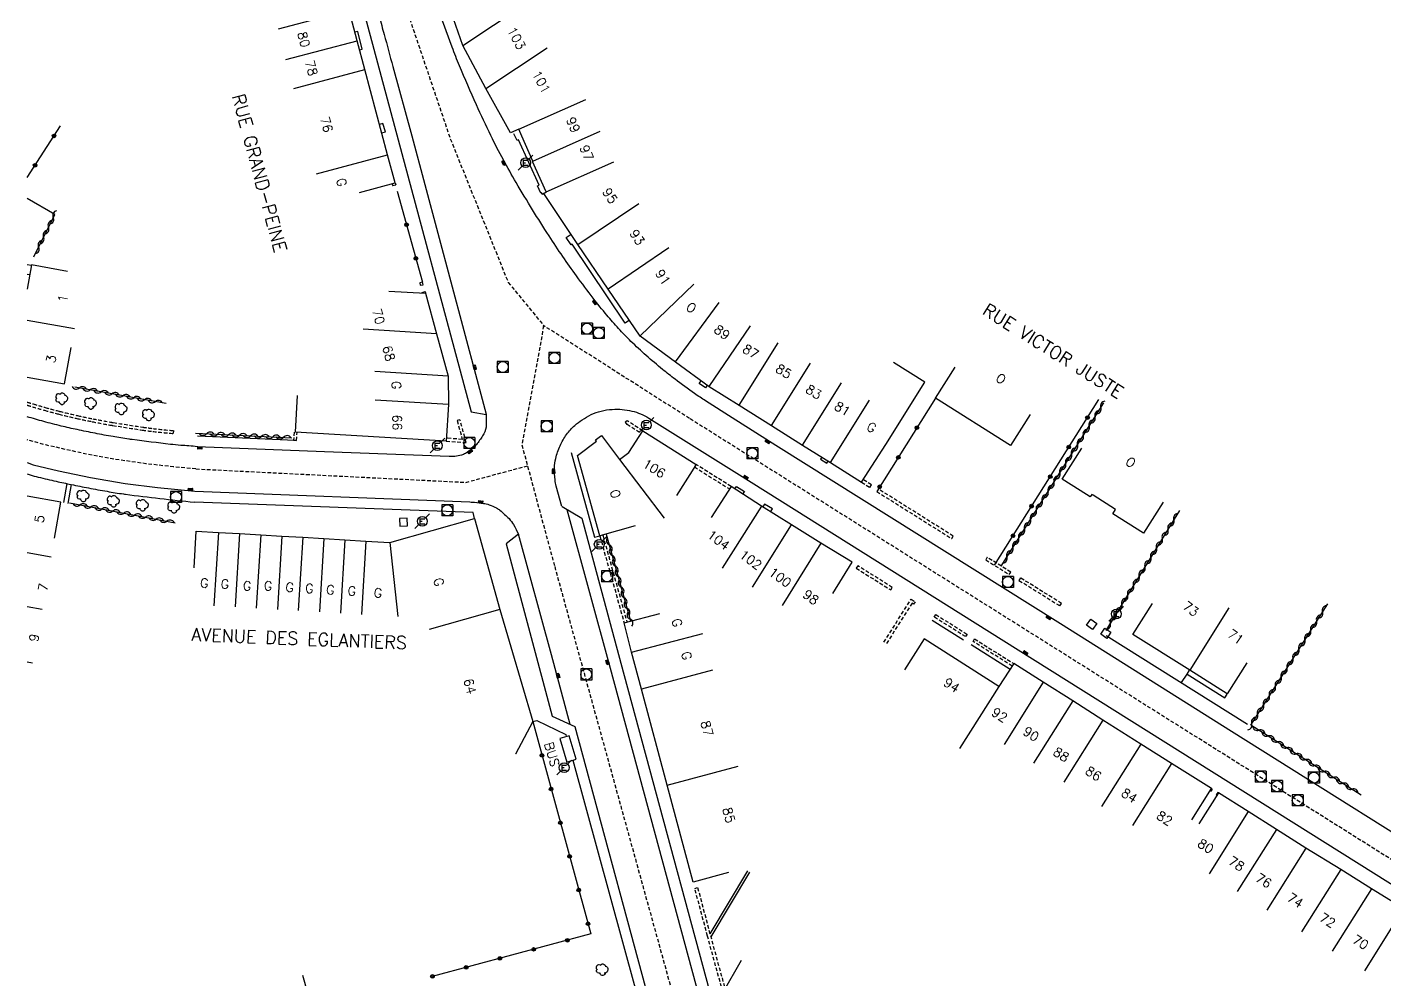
# Model space of a CAD drawing. Header units: millimetres. Extents: x 119599 to 135000, y 124063 to 131000.
# Drawn here: x 134000 to 134184.7, y 130606.5 to 130736.1 of the extents above; entities that cross this region are included whole.
import ezdxf
from ezdxf.enums import TextEntityAlignment as Align

# ---------------------------------------------------------------- set-up
doc = ezdxf.new("R2010")
doc.units = ezdxf.units.MM
doc.linetypes.add('DASHED', pattern=[0.75, 0.5, -0.25])
doc.layers.get('0').update_dxf_attribs({"linetype": 'CONTINUOUS'})
for name, color, linetype in [('W0001', 6, 'DASHED'), ('W0008', 7, 'CONTINUOUS'), ('W0100', 7, 'CONTINUOUS'), ('W0112', 1, 'DASHED'), ('W0300', 7, 'CONTINUOUS'), ('W0310', 3, 'CONTINUOUS'), ('W0322', 7, 'CONTINUOUS'), ('W0400', 7, 'CONTINUOUS'), ('W0420', 7, 'CONTINUOUS'), ('W0471', 7, 'CONTINUOUS'), ('W0984', 7, 'CONTINUOUS'), ('W0989', 7, 'CONTINUOUS'), ('W0991', 7, 'CONTINUOUS'), ('W1102', 7, 'CONTINUOUS')]:
    doc.layers.add(name, color=color, linetype=linetype)
doc.styles.get("Standard").update_dxf_attribs({"font": 'romans.shx', "width": 0.85})

# ---------------------------------------------------------------- blocks, each defined once
blk = doc.blocks.new('t310o')
at = {"color": 0, "linetype": 'Continuous'}
for centre, start, end in [((-0.5, 0.38), 216.8699, 323.1304), ((0.5, -0.37), 36.8699, 143.1303)]:
    blk.add_arc(centre, 0.625, start, end, dxfattribs=at)
blk = doc.blocks.new('t322o')
at = {"color": 0, "linetype": 'Continuous'}
for radius in [0.25, 0.15]:
    blk.add_circle((0, 0), radius, dxfattribs=at)
blk = doc.blocks.new('T300')
for p, q in [((-0.8, 0.51), (-0.86, 0.34)), ((-0.86, 0.34), (-0.86, 0.17)), ((-0.86, 0.17), (-0.74, 0.06)), ((-0.69, 0.63), (-0.8, 0.51)), ((-0.8, -0.06), (-0.74, 0.06)), ((-0.74, 0.06), (-0.69, 0.11)), ((-0.57, 0.69), (-0.69, 0.63)), ((-0.46, 0.69), (-0.57, 0.69)), ((-0.29, 0.63), (-0.46, 0.69)), ((-0.29, 0.63), (-0.17, 0.74)), ((-0.23, 0.57), (-0.29, 0.63)), ((-0.17, 0.74), (-0.06, 0.8)), ((-0.06, 0.8), (0.06, 0.8)), ((0.06, 0.8), (0.23, 0.74)), ((0.23, 0.74), (0.34, 0.63)), ((0.34, 0.63), (0.4, 0.51)), ((0.46, 0.46), (0.34, 0.46)), ((0.4, 0.51), (0.4, 0.46)), ((0.57, 0.4), (0.46, 0.46)), ((0.57, 0.4), (0.69, 0.29)), ((0.69, 0.29), (0.74, 0.17)), ((0.74, 0.06), (0.69, -0.17)), ((0.74, 0.17), (0.74, 0.06)), ((-0.8, -0.17), (-0.8, -0.06)), ((-0.8, -0.23), (-0.8, -0.17)), ((-0.74, -0.34), (-0.8, -0.23)), ((-0.69, -0.4), (-0.74, -0.34)), ((-0.51, -0.46), (-0.69, -0.4)), ((-0.4, -0.46), (-0.51, -0.46)), ((-0.4, -0.46), (-0.34, -0.46)), ((-0.34, -0.46), (-0.34, -0.4)), ((-0.34, -0.51), (-0.34, -0.46)), ((-0.29, -0.63), (-0.34, -0.51)), ((-0.17, -0.74), (-0.29, -0.63)), ((-0.06, -0.8), (-0.17, -0.74)), ((0.06, -0.8), (-0.06, -0.8)), ((0.17, -0.74), (0.06, -0.8)), ((0.23, -0.69), (0.17, -0.74)), ((0.29, -0.46), (0.23, -0.46)), ((0.29, -0.63), (0.23, -0.69)), ((0.46, -0.4), (0.29, -0.46)), ((0.34, -0.51), (0.29, -0.63)), ((0.34, -0.51), (0.34, -0.46)), ((0.57, -0.34), (0.46, -0.4)), ((0.63, -0.29), (0.57, -0.34)), ((0.69, -0.17), (0.63, -0.29))]:
    blk.add_line(p, q)
blk = doc.blocks.new('T400')
for p, q in [((-0.15, 0.3), (0.15, 0.3)), ((-0.15, -0.25), (-0.15, 0.3)), ((-0.15, 0.15), (0.15, 0.15)), ((-0.15, 0), (0.15, 0)), ((0.15, 0.3), (0.15, -0.25)), ((-0.15, -0.15), (0.15, -0.15)), ((-0.15, -0.25), (-0.15, -0.3)), ((-0.15, -0.3), (0.15, -0.3)), ((0.15, -0.3), (0.15, -0.25))]:
    blk.add_line(p, q)
blk = doc.blocks.new('T420')
for p, q in [((0.75, 0.75), (-0.75, 0.75)), ((-0.75, 0.75), (-0.75, -0.75)), ((0.75, 0.75), (0.75, -0.75)), ((0.75, -0.75), (-0.75, -0.75))]:
    blk.add_line(p, q)
blk.add_ellipse((0, 0), major_axis=(-0.53, 0.53), ratio=1, start_param=3.926991, end_param=10.210176)
blk = doc.blocks.new('t112o')
at = {"color": 0, "linetype": 'Continuous'}
for p, q in [((-0.5, 0.5), (0.5, 0.5)), ((-0.5, -0.5), (-0.5, 0.5)), ((0.5, 0.5), (0.5, -0.5)), ((0.5, -0.5), (-0.5, -0.5))]:
    blk.add_line(p, q, dxfattribs=at)
blk = doc.blocks.new('T471')
for p, q in [((-0.333334, 0.333334), (-0.333334, -0.333334)), ((-0.333334, 0.333334), (0.333334, 0.333334)), ((-0.333334, 0), (0, 0)), ((0.500001, 0.500001), (1.000002, 1.000002)), ((-0.500001, -0.500001), (-1.000002, -1.000002)), ((-0.333334, -0.333334), (0.333334, -0.333334))]:
    blk.add_line(p, q)
blk.add_ellipse((0, 0), major_axis=(0.471405, 0.471405), ratio=1, start_param=5.4977871438, end_param=11.780972451)

msp = doc.modelspace()

# ---------------------------------------------------------------- linework, layer by layer
at = {"layer": 'W0001'}
for points in [[(134000, 130863.62), (134016.55, 130828.79), (134025.91, 130807.83), (134030.04, 130798.17), (134035.08, 130785.46), (134039.47, 130773.85), (134044.57, 130760.01), (134049.15, 130745.76), (134057.56, 130720.91), (134065.44, 130701.38), (134070.26, 130695.5)], [(134400.28, 130473.08), (134400.3, 130481.38), (134384.16, 130495.63), (134377.69, 130501.36), (134373.56, 130504.58), (134369.49, 130507.42), (134360.76, 130513), (134307.37, 130546.57), (134280.97, 130563.14), (134189.66, 130620.29), (134090.1, 130682.87), (134070.26, 130695.5), (134067.3, 130679.27), (134071.76, 130662.71), (134090.61, 130594.41), (134113.53, 130508), (134122.06, 130477.4)]]:
    msp.add_lwpolyline(points, dxfattribs=at)
at = {"layer": 'W0001', "flags": 128}
for points in [[(134022.95, 130676.01), (134019.87, 130676.29), (134016.15, 130676.71), (134011.55, 130677.38), (134007.55, 130678.13), (134002.52, 130679.27), (134000, 130679.96)], [(134022.95, 130676.01), (134059.68, 130674.18), (134068.06, 130676.43)]]:
    msp.add_lwpolyline(points, dxfattribs=at)
at = {"layer": 'W0008'}
for points in [[(134000.84, 130837.86, -0.014476), (134001.94, 130837.28, -0.021051), (134002.67, 130836.83, -0.00512), (134003.74, 130836.09, -0.016997), (134004.06, 130835.85, -0.059614), (134004.98, 130834.89, -0.057436), (134005.69, 130833.69), (134008.32, 130827.78), (134014.41, 130814.35), (134017.59, 130814.1), (134029.06, 130789.99, -0.006868), (134031.08, 130785.6, -0.007206), (134032.88, 130781.36, -0.012128), (134034.4, 130777.38, -0.007277), (134036.66, 130770.64, -0.002317), (134038.7, 130764.19, -0.006623), (134039.37, 130761.91, -0.001025), (134040.57, 130757.64, -0.002033), (134041.15, 130755.49), (134042.7, 130749.72), (134049.47, 130724.48), (134060.38, 130683.76), (134062.44, 130683.42)], [(134198.81, 130618.33), (134163.83, 130640.29), (134140.57, 130654.93), (134101.85, 130679.19), (134095.91, 130682.95), (134095.91, 130682.95), (134092.28, 130685.27, -0.012956), (134090.8, 130686.26, -0.007041), (134088.14, 130688.2, -0.011115), (134086.44, 130689.54, -0.008236), (134084.21, 130691.44, -0.012126), (134082.14, 130693.36, -0.014171), (134080.45, 130695.1, -0.011816), (134078.85, 130696.93, -0.00977), (134077.01, 130699.22, -0.006791), (134074.73, 130702.27, -0.007976), (134072.86, 130704.91, -0.005807), (134071, 130707.71, -0.004652), (134068.75, 130711.26, -0.006559), (134066.53, 130714.96, -0.007982), (134064.78, 130718.04, -0.010735), (134063.08, 130721.35, -0.008619), (134061.12, 130725.54, -0.005582), (134058.81, 130730.86, -0.011863), (134057.82, 130733.4), (134052.02, 130749.25)], [(134047.88, 130737.6, -0.00217), (134048.57, 130735.09, 0.001267), (134049.74, 130730.77), (134052.31, 130721.34), (134061.15, 130688.23), (134062.45, 130683.46), (134062.43, 130681.69, -0.103924), (134061.96, 130680.5, -0.024376), (134061.11, 130679.33, -0.050767), (134060.62, 130678.83, -0.035781), (134059.63, 130678.12, -0.073528), (134059.08, 130677.89, -0.032349), (134058.16, 130677.71, -0.040745), (134057.42, 130677.68), (134040.45, 130678.31), (134023.12, 130679.03)], [(134072.74, 130670.89), (134071.97, 130673.66, -0.044377), (134071.81, 130674.53, -0.02398), (134071.74, 130676.16, -0.061859), (134071.9, 130677.42, -0.042787), (134072.5, 130679.16, -0.050517), (134073.38, 130680.69, -0.05398), (134074.49, 130681.92, -0.038315), (134075.5, 130682.7, -0.034782), (134076.74, 130683.39, -0.048979), (134078.07, 130683.87, -0.044605), (134079.6, 130684.11, -0.075229), (134082.27, 130683.88, -0.081114), (134084.55, 130682.92), (134096.55, 130675.45), (134134.82, 130651.4), (134211.77, 130603.11)], [(134023.12, 130679.03, 0.008399), (134020.91, 130679.21, -0.010338), (134019.48, 130679.35, -0.000643), (134014.3, 130679.99, -0.007043), (134013.82, 130680.05, -0.005224), (134011.68, 130680.4, -0.004597), (134009.24, 130680.85, -0.005383), (134006.8, 130681.35, -0.006059), (134004.64, 130681.84, -0.008129), (134002.26, 130682.46, -0.004659), (134000, 130683.1)], [(134000, 130675.32), (134000.43, 130675.2, 0.011828), (134001.52, 130674.9, 0.005115), (134003.95, 130674.33, 0.010135), (134005.99, 130673.9, 0.008678), (134008.35, 130673.42, 0.004413), (134010.88, 130672.96, 0.005074), (134013.1, 130672.6, 0.005621), (134013.39, 130672.56, 0.007167), (134022.75, 130671.48)], [(134022.79, 130672.99), (134060.24, 130671.51, -0.016681), (134060.87, 130671.47, -0.008615), (134062.07, 130671.32, -0.048787), (134062.84, 130671.13, -0.035448), (134063.85, 130670.7, -0.058279), (134064.32, 130670.38, -0.019662), (134065.55, 130669.24, -0.059961), (134066.17, 130668.43, -0.041802), (134066.82, 130667.12), (134065.18, 130665.83), (134071.43, 130642.36), (134074.48, 130640.96), (134086.16, 130597.87), (134089.93, 130583.99, -0.044023), (134090.15, 130582.72, -0.00225), (134090.16, 130582.65, -0.039647), (134090.16, 130581.07, -0.116627), (134089.69, 130579.6, -0.092778), (134088.41, 130578.16, -0.02448), (134087.3, 130577.39, -0.076723), (134086.9, 130577.21), (134084.1, 130576.49), (134064.93, 130571.74)], [(134073.42, 130670.48), (134079.32, 130648.92), (134094.98, 130590.92), (134106.92, 130546.56), (134113.97, 130520.55), (134122.14, 130488.25, 0.062146), (134122.46, 130487.27, 0.084428), (134122.89, 130486.65, 0.070237), (134124.23, 130485.61, 0.128755), (134125.14, 130485.36, 0.023671), (134126.26, 130485.41, 0.040826), (134126.91, 130485.52), (134132.3, 130486.9), (134150.55, 130491.71)]]:
    msp.add_lwpolyline(points, format="xyb", dxfattribs=at)
for points in [[(134045.21, 130733.04), (134045.55, 130733.13), (134044.97, 130735.52), (134044.58, 130735.42)], [(134048.21, 130721.73), (134048.73, 130721.86), (134048.38, 130723.01), (134047.91, 130722.88)], [(134070.28, 130713.47), (134070.05, 130713.35), (134069.97, 130713.59), (134069.88, 130713.53), (134069.44, 130714.5), (134069.63, 130714.6), (134066.85, 130720.78), (134066.66, 130720.67), (134066.2, 130721.61)], [(134081.93, 130696.23), (134081.37, 130695.85), (134074.13, 130706.58), (134074, 130706.47), (134073.31, 130707.49), (134073.99, 130707.94)], [(134000, 130703.82), (134000.58, 130703.72)], [(134000.35, 130702.4), (134000, 130702.46)], [(134092.52, 130687.4), (134092.27, 130687.05), (134091.41, 130687.63), (134091.68, 130688.01)], [(134000, 130676.88), (134000.84, 130676.58), (134004.27, 130675.74), (134008.62, 130674.84), (134013.32, 130674.03), (134017.74, 130673.46), (134022.79, 130672.99)], [(134074.02, 130678.24), (134077.19, 130666.72), (134077.91, 130666.92)], [(134108.1, 130677.6), (134107.93, 130677.33), (134108.8, 130676.78), (134108.98, 130677.07)], [(134096.28, 130673.29), (134096.49, 130673.62), (134096.49, 130673.62), (134097.56, 130672.95), (134097.33, 130672.6)], [(134072.78, 130670.88), (134075.44, 130669.33), (134080.78, 130649.57), (134096.66, 130590.74), (134104.97, 130559.91), (134115.5, 130520.75), (134123.24, 130492.05), (134122.13, 130488.3)], [(134101.13, 130670.19), (134101.37, 130670.57), (134100.31, 130671.22), (134100.07, 130670.85)], [(134157.04, 130646.95), (134157.78, 130648.09), (134162.93, 130644.87), (134163.26, 130645.38)], [(134068.77, 130641.63), (134069.31, 130641.77), (134073.26, 130639.89), (134073.34, 130639.6)], [(134074.23, 130636.37), (134082.72, 130605.35), (134074.46, 130603.13)]]:
    msp.add_lwpolyline(points, dxfattribs=at)
at = {"layer": 'W0008', "flags": 128}
for points in [[(134023.17, 130680.5), (134036.44, 130679.9)], [(134005.39, 130674.01), (134004.94, 130671.43)], [(134005.99, 130673.9), (134005.53, 130671.32)], [(134060.85, 130669.27), (134060.66, 130670.07), (134022.75, 130671.48)], [(134073.87, 130641.24), (134071.31, 130650.71), (134066.82, 130667.12)], [(134146.8, 130653.33), (134165.99, 130641.29)], [(134157.78, 130648.09), (134158.12, 130648.63)]]:
    msp.add_lwpolyline(points, dxfattribs=at)
at = {"layer": 'W0100'}
for points in [[(134083.41, 130694.08), (134083.41, 130694.08), (134079.02, 130700.44), (134074.92, 130706.56), (134070.28, 130713.47), (134070.6, 130713.68), (134068.74, 130717.85), (134068.81, 130717.89), (134067.31, 130721.26), (134066.88, 130722.22), (134065.75, 130721.72), (134062.4, 130727.77), (134059.27, 130733.63), (134057.69, 130738.15), (134057.69, 130738.15), (134062.71, 130741.51), (134057.96, 130748.95), (134056.5, 130751.15), (134056.5, 130751.15), (134054.01, 130749.41), (134053.82, 130749.34), (134052.16, 130754.02), (134050.5, 130758.74), (134048.33, 130764.91)], [(134045.22, 130713.61), (134050.04, 130714.92), (134049.01, 130718.73), (134045.93, 130730.35), (134044.88, 130734.26), (134043.81, 130738.35), (134042.66, 130742.85), (134041.4, 130747.66), (134040.12, 130752.57), (134038.3, 130759.55), (134033.46, 130758.29)], [(134005.51, 130702.88), (134000.59, 130703.76), (134000, 130700.46)], [(134049.2, 130700.2), (134054.2, 130699.9), (134054.2, 130699.9), (134055.67, 130694.4), (134057.26, 130688.64), (134057.31, 130684.76), (134057.01, 130679.78), (134036.49, 130681.01), (134036.79, 130686)], [(134083.41, 130694.09), (134088.2, 130690.57), (134092.79, 130687.2), (134096.85, 130684.66), (134101.25, 130681.9), (134105.46, 130679.23), (134109.3, 130676.87), (134113.51, 130674.2), (134116.79, 130679.35), (134122.1, 130687.82), (134117.86, 130690.47)], [(134000, 130688.51), (134005.09, 130687.59), (134005.97, 130692.51)], [(134136.42, 130683.42), (134133.75, 130679.19), (134123.58, 130685.62), (134126.24, 130689.84)], [(134082.73, 130668.25), (134077.91, 130666.9), (134074.85, 130677.83), (134077.45, 130679.78), (134077.33, 130679.96), (134078.11, 130680.56), (134080.6, 130677.29), (134081.85, 130678.22), (134083.74, 130681.21), (134091, 130676.62), (134088.33, 130672.4)], [(134154.53, 130671.49), (134151.87, 130667.26), (134147.67, 130669.91), (134148.05, 130670.49), (134144.99, 130672.44), (134144.81, 130672.55), (134144.59, 130672.21), (134143.25, 130673.06), (134140.78, 130674.63), (134143.46, 130678.85)], [(134109.61, 130659.06), (134112.21, 130663.33), (134107.96, 130665.91), (134103.98, 130668.42), (134099.9, 130670.96), (134095.76, 130673.62), (134093.06, 130669.41)], [(134003.73, 130666.57), (134004.6, 130671.49), (134000, 130672.3)], [(134022.7, 130662.57), (134023.01, 130667.56), (134026.01, 130667.38), (134028.89, 130667.22), (134031.77, 130667.04), (134034.64, 130666.88), (134037.48, 130666.71), (134040.37, 130666.53), (134043.23, 130666.37), (134046.06, 130666.19), (134049.34, 130666), (134060.85, 130669.27), (134064.29, 130656.89), (134068.77, 130641.63), (134068.77, 130641.63)], [(134095.42, 130621.09), (134090.59, 130619.8), (134087.08, 130632.98), (134083.57, 130646.06), (134082.23, 130651.07), (134081.2, 130655.09), (134086.05, 130656.32)], [(134165.93, 130649.61), (134163.25, 130645.39), (134158.14, 130648.63), (134150.41, 130653.46), (134153.07, 130657.7)], [(134158.45, 130628.28), (134161.12, 130632.52), (134155.67, 130635.95), (134151.48, 130638.57), (134146.32, 130641.85), (134142.23, 130644.46), (134138.23, 130646.99), (134134.21, 130649.52), (134132.2, 130646.4), (134122.01, 130652.88), (134119.33, 130648.66)], [(134068.77, 130641.63), (134068.77, 130641.63), (134066.42, 130637.22), (134066.42, 130637.22)], [(134205.31, 130598.88), (134208.01, 130603.1), (134203.74, 130605.82), (134198.76, 130608.96), (134193.11, 130612.55), (134187.24, 130616.19), (134182.86, 130618.88), (134178.71, 130621.49), (134173.96, 130624.43), (134169.93, 130626.96), (134166.11, 130629.38), (134162.04, 130631.94), (134159.38, 130627.71)], [(134098, 130621.33), (134092.88, 130612.74)], [(134098.27, 130621.16), (134092.99, 130612.35)], [(134097.12, 130609.12), (134094.65, 130604.78), (134096.5, 130598.22), (134097.54, 130594.24), (134098.38, 130591.1), (134103.21, 130592.38)]]:
    msp.add_lwpolyline(points, dxfattribs=at)
at = {"layer": 'W0100', "flags": 128}
for points in [[(134051.74, 130668.26), (134051.69, 130669.31), (134050.64, 130669.26), (134050.7, 130668.21)], [(134074.67, 130636.5), (134073.71, 130639.71), (134072.46, 130639.34), (134073.42, 130636.13)]]:
    msp.add_lwpolyline(points, close=True, dxfattribs=at)
at = {"layer": 'W0112', "flags": 128}
for points in [[(134049.66, 130714.8), (134049.74, 130714.52)], [(134050.13, 130714.61), (134049.75, 130714.5)], [(134050.04, 130714.92), (134050.13, 130714.64)], [(134077.91, 130666.9), (134081.2, 130655.09)], [(134078.3, 130667.01), (134081.59, 130655.19)]]:
    msp.add_lwpolyline(points, dxfattribs=at)
at = {"layer": 'W0112'}
for points in [[(134053.4, 130701.31), (134053.47, 130700.99), (134053.86, 130701.07), (134053.79, 130701.4)], [(134125.98, 130666.87), (134115.79, 130673.28), (134115.58, 130672.94), (134125.77, 130666.53)], [(134133.8, 130661.98), (134130.6, 130663.98), (134130.39, 130663.64), (134133.59, 130661.64)], [(134112.79, 130662.5), (134117.47, 130659.56), (134117.68, 130659.89), (134113, 130662.84)], [(134140.7, 130657.72), (134135.13, 130661.18), (134134.92, 130660.84), (134140.49, 130657.38)], [(134123.59, 130656.2), (134127.86, 130653.53), (134127.65, 130653.19), (134123.38, 130655.86)]]:
    msp.add_lwpolyline(points, close=True, dxfattribs=at)
for points in [[(134053.77, 130699.92), (134053.74, 130700), (134054.12, 130700.13), (134054.2, 130699.9)], [(134057.01, 130679.78), (134059.73, 130679.59), (134058.88, 130682.69), (134058.5, 130682.58), (134059.19, 130680.03), (134057.04, 130680.18)], [(134083.74, 130681.21), (134081.6, 130682.57), (134081.34, 130682.37), (134081.58, 130682.05), (134081.62, 130682.08), (134083.53, 130680.87)], [(134036.31, 130681.02), (134036.24, 130679.91), (134036.64, 130679.89), (134036.71, 130681)], [(134095.76, 130673.62), (134090.99, 130676.61), (134090.77, 130676.27), (134095.55, 130673.28)], [(134113.51, 130674.2), (134114.62, 130673.5), (134114.84, 130673.84), (134114.84, 130673.84), (134113.72, 130674.54)], [(134116.54, 130652.44), (134120.24, 130658.28), (134120.8, 130657.94), (134120.59, 130657.6), (134120.37, 130657.74), (134116.88, 130652.23)], [(134134, 130649.18), (134128.68, 130652.54), (134128.89, 130652.88), (134134.21, 130649.52)], [(134161.12, 130632.52), (134161.2, 130632.46), (134160.99, 130632.13), (134160.9, 130632.18)], [(134162.04, 130631.93), (134161.95, 130631.99), (134161.73, 130631.65), (134161.83, 130631.59)], [(134094.65, 130604.78), (134092.55, 130612.44), (134090.82, 130618.94), (134091.21, 130619.05), (134092.94, 130612.54), (134094.99, 130605.04)]]:
    msp.add_lwpolyline(points, dxfattribs=at)
for points in [[(134000, 130685.09, 0.001286), (134000.83, 130684.84, 0.0029), (134002.47, 130684.36, 0.008375), (134004.42, 130683.84, 0.006755), (134006.85, 130683.26, 0.005944), (134008.94, 130682.82, 0.005241), (134011.32, 130682.38, 0.004597), (134011.71, 130682.31, 0.000453), (134015.72, 130681.69, 0.010952), (134017.12, 130681.5, 0.005557), (134019.91, 130681.22), (134019.88, 130680.82)], [(134019.88, 130680.82, -0.005557), (134017.08, 130681.1, -0.010952), (134015.66, 130681.29, -0.000453), (134011.64, 130681.92, -0.004597), (134011.25, 130681.98, -0.005241), (134008.86, 130682.43, -0.005944), (134006.76, 130682.87, -0.006755), (134004.32, 130683.45, -0.008375), (134002.36, 130683.98, -0.0029), (134000.72, 130684.46, -0.001106), (134000, 130684.68)]]:
    msp.add_lwpolyline(points, format="xyb", dxfattribs=at)
at = {"layer": 'W0310'}
for p, q in [((134123.11, 130655.44), (134127.38, 130652.76)), ((134128.41, 130652.12), (134133.73, 130648.76))]:
    msp.add_line(p, q, dxfattribs=at)
at = {"layer": 'W0310', "flags": 128}
for points in [[(134000.9, 130704.85), (134003.76, 130710.62)], [(134018.92, 130684.9), (134006.5, 130687.14)], [(134132.48, 130662.78), (134146.48, 130684.99)], [(134022.91, 130680.86), (134036.01, 130680.25)], [(134005.76, 130671.39), (134020.14, 130668.68)], [(134156.76, 130670.35), (134146.73, 130654.02)], [(134078.78, 130667.14), (134082.07, 130655.33)], [(134181.48, 130631.63), (134166.47, 130641.17), (134176.92, 130657.67)]]:
    msp.add_lwpolyline(points, dxfattribs=at)
at = {"layer": 'W0322', "flags": 128}
for points in [[(134000, 130715.63), (134004.53, 130722.68)], [(134050.35, 130713.79), (134053.79, 130701.4)], [(134003.76, 130710.62), (134000, 130712.78)], [(134123.58, 130685.62), (134115.58, 130672.94)], [(134131.57, 130662.9), (134145.78, 130685.43)], [(134068.77, 130641.63), (134076.67, 130612.74), (134055.11, 130606.96)], [(134037.47, 130607.14), (134038.83, 130602.33), (134038.83, 130602.33), (134018.98, 130596.7), (134012.26, 130596.41)]]:
    msp.add_lwpolyline(points, dxfattribs=at)
at = {"layer": 'W1102', "flags": 128}
for points in [[(134043.81, 130738.35), (134034.13, 130735.84)], [(134059.27, 130733.63), (134067.61, 130739.14)], [(134035.21, 130731.7), (134044.88, 130734.26)], [(134062.4, 130727.77), (134070.74, 130733.28)], [(134036.27, 130727.78), (134045.93, 130730.35)], [(134066.88, 130722.22), (134076.02, 130726.28)], [(134068.81, 130717.89), (134077.94, 130721.95)], [(134039.35, 130716.14), (134049.01, 130718.73)], [(134070.6, 130713.68), (134079.8, 130717.77)], [(134074.92, 130706.56), (134083.22, 130712.13)], [(134087.28, 130706.07), (134079.02, 130700.44)], [(134083.41, 130694.09), (134090.69, 130701.13)], [(134088.2, 130690.57), (134094.12, 130698.63)], [(134000, 130696.25), (134006.44, 130695.09)], [(134055.67, 130694.4), (134045.69, 130695.03)], [(134092.79, 130687.2), (134098.41, 130695.48)], [(134096.85, 130684.66), (134102.16, 130693.14)], [(134101.25, 130681.9), (134106.56, 130690.38)], [(134057.26, 130688.64), (134047.28, 130689.26)], [(134105.46, 130679.23), (134110.76, 130687.71)], [(134057.31, 130684.76), (134047.33, 130685.38)], [(134109.3, 130676.87), (134114.6, 130685.35)], [(134080.6, 130677.29), (134086.65, 130669.33)], [(134099.9, 130670.96), (134094.55, 130662.5)], [(134026.01, 130667.38), (134025.41, 130657.39)], [(134028.89, 130667.22), (134028.29, 130657.24)], [(134098.67, 130659.94), (134103.98, 130668.42)], [(134031.77, 130667.04), (134031.16, 130657.06)], [(134034.64, 130666.88), (134034.04, 130656.9)], [(134037.48, 130666.71), (134036.88, 130656.73)], [(134040.37, 130666.53), (134039.77, 130656.55)], [(134043.23, 130666.37), (134042.62, 130656.38)], [(134046.06, 130666.19), (134045.46, 130656.21)], [(134049.34, 130666), (134050.44, 130655.91)], [(134107.96, 130665.91), (134102.69, 130657.41)], [(134000, 130664.65), (134003.28, 130664.06)], [(134000, 130657.3), (134002.02, 130656.94)], [(134064.29, 130656.89), (134054.67, 130654.14)], [(134163.47, 130657.09), (134158.14, 130648.63)], [(134082.23, 130651.07), (134091.9, 130653.61)], [(134000, 130649.77), (134000.73, 130649.64)], [(134093.23, 130648.65), (134083.57, 130646.06)], [(134138.23, 130646.99), (134132.91, 130638.52)], [(134132.2, 130646.4), (134126.84, 130637.96)], [(134142.23, 130644.46), (134136.91, 130635.99)], [(134146.32, 130641.85), (134141, 130633.39)], [(134151.48, 130638.57), (134146.16, 130630.1)], [(134155.67, 130635.95), (134150.35, 130627.48)], [(134087.08, 130632.98), (134096.74, 130635.56)], [(134166.11, 130629.38), (134160.77, 130620.93)], [(134169.93, 130626.96), (134164.59, 130618.5)], [(134173.96, 130624.43), (134168.62, 130615.97)], [(134178.71, 130621.49), (134173.37, 130613.03)], [(134182.86, 130618.88), (134177.52, 130610.42)], [(134187.24, 130616.19), (134181.9, 130607.74)]]:
    msp.add_lwpolyline(points, dxfattribs=at)

# ---------------------------------------------------------------- block references
at = {"layer": 'W0112'}
for p, rotation in [((134144.82, 130654.85), 324.0592034673331), ((134146.73, 130653.65), 325.6692924377471)]:
    msp.add_blockref('t112o', p, dxfattribs=dict(at, rotation=rotation))
at = {"layer": 'W0300'}
for p in [(134004.74, 130685.54), (134008.67, 130684.91), (134012.81, 130684.16), (134016.55, 130683.34), (134007.64, 130672.33), (134011.76, 130671.6), (134015.71, 130671.05), (134019.98, 130670.78), (134078.27, 130607.87)]:
    msp.add_blockref('T300', p, dxfattribs=at)
at = {"layer": 'W0310'}
for p, rotation in [((134002.9, 130708.88), 63.67136700780179), ((134003.56, 130710.23), 63.67136700780179), ((134002.23, 130707.54), 63.67136700780179), ((134001.57, 130706.19), 63.67136700780179), ((134007.11, 130687.03), 169.7707596502365), ((134008.58, 130686.77), 169.7707596502365), ((134010.06, 130686.5), 169.7707596502365), ((134011.54, 130686.23), 169.7707596502365), ((134013.01, 130685.97), 169.7707596502365), ((134014.49, 130685.7), 169.7707596502365), ((134015.96, 130685.43), 169.7707596502365), ((134017.44, 130685.17), 169.7707596502365), ((134145.27, 130683.09), 57.78040301731063), ((134146.07, 130684.36), 57.78040301731063), ((134144.47, 130681.82), 57.78040301731063), ((134024.41, 130680.79), 357.3600280080959), ((134025.9, 130680.72), 357.3600280080959), ((134027.4, 130680.65), 357.3600280080959), ((134028.9, 130680.58), 357.3600280080959), ((134030.4, 130680.51), 357.3600280080959), ((134031.9, 130680.44), 357.3600280080959), ((134033.4, 130680.37), 357.3600280080959), ((134034.89, 130680.3), 357.3600280080959), ((134142.88, 130679.28), 57.78040301731063), ((134143.67, 130680.55), 57.78040301731063), ((134142.08, 130678.01), 57.78040301731063), ((134140.48, 130675.47), 57.78040301731063), ((134141.28, 130676.74), 57.78040301731063), ((134139.68, 130674.2), 57.78040301731063), ((134138.88, 130672.94), 57.78040301731063), ((134007.23, 130671.11), 349.3482302606595), ((134008.71, 130670.83), 349.3482302606595), ((134010.18, 130670.55), 349.3482302606595), ((134137.28, 130670.4), 57.78040301731063), ((134138.08, 130671.67), 57.78040301731063), ((134011.65, 130670.28), 349.3482302606595), ((134013.13, 130670), 349.3482302606595), ((134014.6, 130669.72), 349.3482302606595), ((134016.08, 130669.45), 349.3482302606595), ((134017.55, 130669.17), 349.3482302606595), ((134019.02, 130668.89), 349.3482302606595), ((134136.48, 130669.13), 57.78040301731063), ((134155.98, 130669.08), 238.4372120508519), ((134134.88, 130666.59), 57.78040301731063), ((134135.68, 130667.86), 57.78040301731063), ((134154.41, 130666.52), 238.4372120508519), ((134155.19, 130667.8), 238.4372120508519), ((134079.18, 130665.7), 285.5763362942951), ((134134.08, 130665.32), 57.78040301731063), ((134153.62, 130665.24), 238.4372120508519), ((134079.58, 130664.25), 285.5763362942951), ((134079.99, 130662.81), 285.5763362942951), ((134133.28, 130664.05), 57.78040301731063), ((134152.05, 130662.69), 238.4372120508519), ((134152.84, 130663.96), 238.4372120508519), ((134080.39, 130661.36), 285.5763362942951), ((134151.27, 130661.41), 238.4372120508519), ((134080.79, 130659.92), 285.5763362942951), ((134149.7, 130658.85), 238.4372120508519), ((134150.48, 130660.13), 238.4372120508519), ((134081.2, 130658.47), 285.5763362942951), ((134081.6, 130657.03), 285.5763362942951), ((134148.91, 130657.57), 238.4372120508519), ((134082, 130655.58), 285.5763362942951), ((134148.13, 130656.3), 238.4372120508519), ((134175.41, 130655.29), 57.64721992256081), ((134176.21, 130656.55), 57.64721992256081), ((134147.34, 130655.02), 238.4372120508519), ((134174.6, 130654.02), 57.64721992256081), ((134173, 130651.49), 57.64721992256081), ((134173.8, 130652.75), 57.64721992256081), ((134172.19, 130650.22), 57.64721992256081), ((134171.39, 130648.95), 57.64721992256081), ((134169.79, 130646.42), 57.64721992256081), ((134170.59, 130647.68), 57.64721992256081), ((134168.98, 130645.15), 57.64721992256081), ((134167.38, 130642.62), 57.64721992256081), ((134168.18, 130643.88), 57.64721992256081), ((134166.58, 130641.35), 57.64721992256081), ((134167.56, 130640.48), 147.5775510914866), ((134168.82, 130639.68), 147.5775510914866), ((134170.09, 130638.87), 147.5775510914866), ((134171.36, 130638.07), 147.5775510914866), ((134172.62, 130637.26), 147.5775510914866), ((134173.89, 130636.46), 147.5775510914866), ((134175.15, 130635.66), 147.5775510914866), ((134176.42, 130634.85), 147.5775510914866), ((134177.69, 130634.05), 147.5775510914866), ((134178.95, 130633.24), 147.5775510914866), ((134180.22, 130632.44), 147.5775510914866)]:
    msp.add_blockref('t310o', p, dxfattribs=dict(at, rotation=rotation))
at = {"layer": 'W0322'}
for p, rotation in [((134003.65, 130721.3), 57.27354313029351), ((134001.08, 130717.31), 57.27354313029351), ((134051.62, 130709.22), 285.5231574609872), ((134052.89, 130704.64), 285.5231574609872), ((134121.04, 130681.6), 237.7488049560525), ((134144.24, 130682.99), 57.78040301736397), ((134141.7, 130678.97), 57.78040301736397), ((134118.51, 130677.58), 237.7488049560525), ((134139.17, 130674.95), 57.78040301736397), ((134115.97, 130673.57), 237.7488049560525), ((134136.64, 130670.94), 57.78040301736397), ((134134.11, 130666.92), 57.78040301736397), ((134070.03, 130637.04), 285.2960468367468), ((134071.28, 130632.46), 285.2960468367468), ((134072.53, 130627.88), 285.2960468367468), ((134073.79, 130623.3), 285.2960468367468), ((134075.04, 130618.72), 285.2960468367468), ((134076.29, 130614.14), 285.2960468367468), ((134073.49, 130611.88), 195.0101375858798), ((134068.9, 130610.65), 195.0101375858798), ((134059.72, 130608.19), 195.0101375858798), ((134064.31, 130609.42), 195.0101375858798), ((134055.13, 130606.96), 195.0101375858798)]:
    msp.add_blockref('t322o', p, dxfattribs=dict(at, rotation=rotation))
at = {"layer": 'W0400'}
for p, rotation in [((134064.84, 130717.63), 209.2974482103929), ((134077.23, 130698.67), 219.9265625303304), ((134060.88, 130689.83), 15.15808101639417), ((134023.46, 130678.86), 267.6385699261275), ((134060.28, 130678.37), 127.2398317234994), ((134100.73, 130679.72), 57.37968634885027), ((134071.6, 130675.66), 181.8601538763061), ((134097.76, 130674.86), 237.8604263832648), ((134022.23, 130673.2), 84.8411074808548), ((134061.7, 130671.52), 82.74401559677997), ((134138.96, 130655.77), 57.9380573855246), ((134135.78, 130650.98), 237.8898247544076), ((134078.94, 130649.72), 16.08183595365549), ((134072.23, 130647.86), 195.5866459528495)]:
    msp.add_blockref('T400', p, dxfattribs=dict(at, rotation=rotation))
at = {"layer": 'W0420'}
for p in [(134076.17, 130695.08), (134077.76, 130694.48), (134071.73, 130691.11), (134064.7, 130689.88), (134070.68, 130681.82), (134060.15, 130679.54), (134098.63, 130678.11), (134020.24, 130672.17), (134057.14, 130670.37), (134078.89, 130661.4), (134133.41, 130660.63), (134076.05, 130648.04), (134167.81, 130634.15), (134175.03, 130634), (134170.02, 130632.85), (134172.85, 130630.92)]:
    msp.add_blockref('T420', p, dxfattribs=at)
at = {"layer": 'W0471'}
for p in [(134067.81, 130717.67), (134084.23, 130681.98), (134055.81, 130679.18), (134053.75, 130668.89), (134077.82, 130665.76), (134148.15, 130656.28), (134073.05, 130635.37)]:
    msp.add_blockref('T471', p, dxfattribs=at)

# ---------------------------------------------------------------- texts
at = {"layer": 'W0984'}
msp.add_text('BUS', height=1.25, rotation=286.5098, dxfattribs=at).set_placement((134071.39, 130637.18), align=Align.MIDDLE)
at = {"layer": 'W0989'}
for s, rotation, p in [('RUE GRAND-PEINE', 285.2257, (134031.59, 130716.25)), ('RUE VICTOR JUSTE', 327.9381, (134139.56, 130692.07)), ('AVENUE DES EGLANTIERS', 357.7415, (134037, 130652.93))]:
    msp.add_text(s, height=1.75, rotation=rotation, dxfattribs=at).set_placement(p, align=Align.MIDDLE)
at = {"layer": 'W0991'}
for s, rotation, p in [('103', 298.0813, (134066.57, 130734.59)), ('80', 285.1966, (134037.62, 130734.43)), ('78', 285.1966, (134038.66, 130730.54)), ('101', 298.0813, (134069.95, 130728.65)), ('76', 285.1966, (134040.73, 130722.86)), ('99', 293.9851, (134074.28, 130722.81)), ('97', 293.9851, (134076.11, 130719.01)), ('G', 285.1966, (134042.77, 130715)), ('95', 303.8785, (134079.29, 130713.16)), ('93', 303.8785, (134082.98, 130707.52)), ('91', 303.8785, (134086.47, 130702.09)), ('1', 79.8276, (134004.85, 130699.19)), ('70', 285.0027, (134047.8, 130696.73)), ('O', 323.71, (134090.35, 130697.95)), ('89', 323.71, (134094.53, 130694.6)), ('3', 79.8276, (134003.27, 130690.96)), ('68', 285.0027, (134049.19, 130691.73)), ('87', 328.4382, (134098.43, 130691.97)), ('85', 328.4382, (134102.92, 130689.28)), ('G', 270.6886, (134050.23, 130687.41)), ('O', 323.71, (134132.46, 130688.28)), ('83', 328.4382, (134107.01, 130686.48)), ('81', 328.4382, (134110.9, 130684.19)), ('66', 270.6886, (134050.34, 130682.32)), ('G', 328.4382, (134114.86, 130681.66)), ('106', 327.688, (134085.29, 130676.06)), ('O', 323.71, (134150.12, 130676.91)), ('O', 285.499, (134080.02, 130672.61)), ('5', 79.8276, (134001.69, 130669.21)), ('104', 323.71, (134094.04, 130666.33)), ('102', 323.71, (134098.43, 130663.64)), ('100', 323.71, (134102.42, 130661.25)), ('7', 79.8276, (134002.2, 130659.9)), ('G', 356.6217, (134024.1, 130660.48)), ('G', 356.6217, (134026.9, 130660.35)), ('G', 356.6217, (134029.92, 130660.09)), ('G', 356.6217, (134032.77, 130660.09)), ('G', 356.6217, (134035.71, 130659.91)), ('G', 356.6217, (134038.39, 130659.74)), ('G', 356.6217, (134041.24, 130659.57)), ('G', 356.6217, (134044.17, 130659.4)), ('G', 285.499, (134055.99, 130660.61)), ('G', 356.6217, (134047.72, 130659.14)), ('98', 323.71, (134106.61, 130658.55)), ('73', 323.71, (134158.3, 130656.96)), ('G', 285.499, (134088.4, 130655.08)), ('9', 79.8276, (134000.94, 130653.05)), ('71', 323.71, (134164.39, 130653.17)), ('G', 285.499, (134089.7, 130650.59)), ('64', 285.499, (134060.24, 130646.44)), ('94', 327.6538, (134125.77, 130646.59)), ('92', 327.6538, (134132.28, 130642.54)), ('87', 285.283, (134092.47, 130640.7)), ('90', 327.6538, (134136.57, 130639.95)), ('88', 327.6538, (134140.66, 130637.15)), ('86', 327.6538, (134145.05, 130634.56)), ('84', 327.6538, (134149.94, 130631.57)), ('85', 285.283, (134095.45, 130628.91)), ('82', 327.6538, (134154.73, 130628.48)), ('80', 327.6538, (134160.32, 130624.69)), ('78', 327.6538, (134164.51, 130622.29)), ('76', 327.6538, (134168.21, 130620)), ('74', 327.6538, (134172.5, 130617.3)), ('72', 327.6538, (134176.89, 130614.61)), ('70', 327.6538, (134181.38, 130611.62))]:
    msp.add_text(s, height=1.25, rotation=rotation, dxfattribs=at).set_placement(p, align=Align.MIDDLE)

doc.saveas('drawing.dxf')
